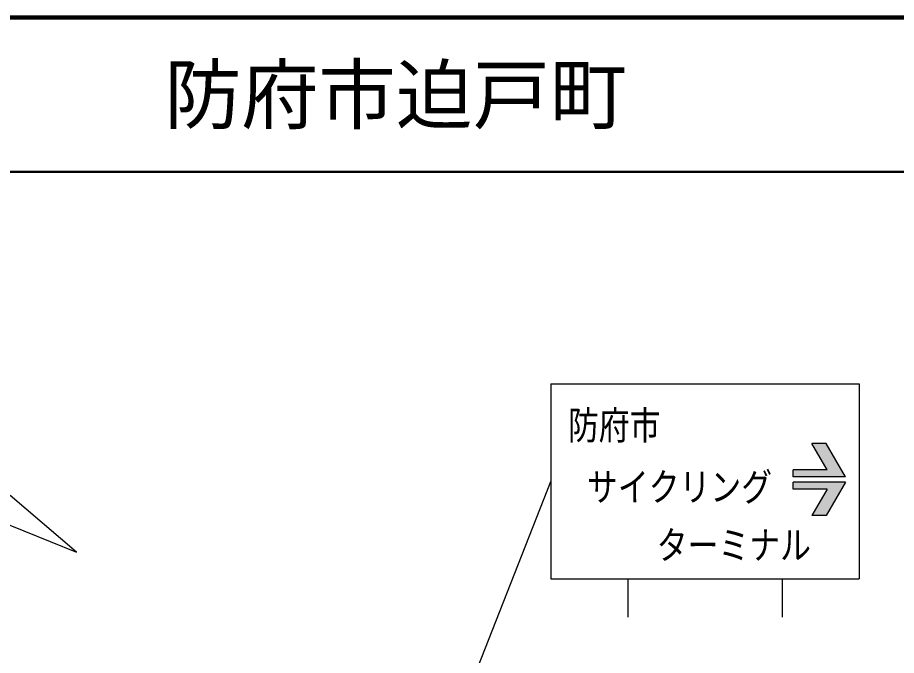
# Model space of a CAD drawing. Units: millimetres, scale not verified. Extents: x 40000 to 680000, y 20000 to 380000.
# Drawn here: x 395501 to 452508, y 338625 to 380000 of the extents above; entities that cross this region are included whole.
import ezdxf
from ezdxf.enums import TextEntityAlignment as Align

# ---------------------------------------------------------------- set-up
doc = ezdxf.new("R2010")
doc.units = ezdxf.units.MM
doc.header["$LTSCALE"] = 1000
for name, color, linetype, lineweight in [('M-STR-STRC', 7, 'Continuous', 25), ('M-TTL', 2, 'Continuous', 140), ('M-TTL-LINE', 7, 'Continuous', 50)]:
    doc.layers.add(name, color=color, linetype=linetype, lineweight=lineweight)
doc.layers.add('M-TTL-TXT', color=7, linetype='Continuous')
doc.styles.add('ＭＳ ゴシック', font='')
doc.styles.get('ＭＳ ゴシック').set_extended_font_data('MS Gothic')

msp = doc.modelspace()

# ---------------------------------------------------------------- hatches: boundary and pattern name
at = {"layer": 'M-STR-STRC'}
for points in [[(448008, 350657), (447016, 352367), (447942, 352367), (449197, 350204), (445817, 350204), (445817, 350657)], [(449197, 349869), (445817, 349869), (445817, 349416), (448008, 349416), (447016, 347706), (447942, 347706)]]:
    msp.add_hatch(color=256, dxfattribs=at).paths.add_polyline_path(points)

# ---------------------------------------------------------------- linework, layer by layer
for p, q in [((368692, 357655), (399331, 345318)), ((430093, 356234), (440093, 356234)), ((430093, 356234), (430093, 343600)), ((440093, 356234), (450093, 356234)), ((450093, 356234), (450093, 343600)), ((447942, 352367), (447016, 352367)), ((448008, 350657), (447016, 352367)), ((449197, 350204), (447942, 352367)), ((448008, 350657), (445817, 350657)), ((445817, 350204), (445817, 350657)), ((449197, 350204), (445817, 350204)), ((412231, 304552), (430093, 349917)), ((445817, 349416), (445817, 349869)), ((449197, 349869), (445817, 349869)), ((449197, 349869), (447942, 347706)), ((399331, 345318), (395023, 348999)), ((448008, 349416), (445817, 349416)), ((448008, 349416), (447016, 347706)), ((447942, 347706), (447016, 347706)), ((430093, 343600), (440093, 343600)), ((435093, 343600), (435093, 341100)), ((440093, 343600), (450093, 343600)), ((445093, 343600), (445093, 341100))]:
    msp.add_line(p, q, dxfattribs=at)
at = {"layer": 'M-TTL'}
msp.add_line((680000, 380000), (40000, 380000), dxfattribs=at)
at = {"layer": 'M-TTL-LINE'}
msp.add_line((40000, 370000), (680000, 370000), dxfattribs=at)

# ---------------------------------------------------------------- texts
at = {"layer": 'M-STR-STRC', "style": 'ＭＳ ゴシック', "width": 0.8}
for s, p in [('防府市', (431204, 352085)), ('サイクリング', (432439, 348087)), ('ターミナル', (436961, 344312))]:
    msp.add_text(s, height=1833, dxfattribs=at).set_placement(p, align=Align.BOTTOM_LEFT)
at = {"layer": 'M-TTL-TXT', "style": 'ＭＳ ゴシック'}
msp.add_text('防府市迫戸町', height=3666, dxfattribs=at).set_placement((405024, 375000), align=Align.MIDDLE_LEFT)

doc.saveas('drawing.dxf')
